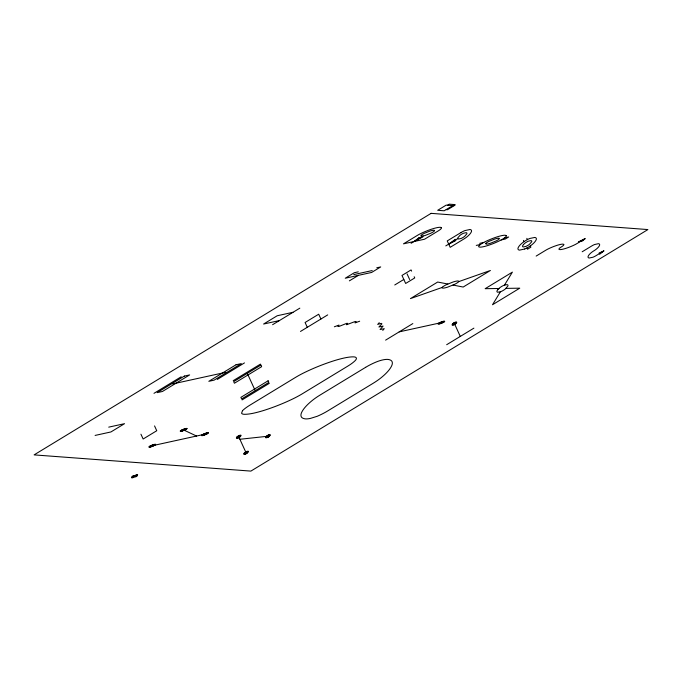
<?xml version="1.0" encoding="UTF-8"?>
<svg xmlns="http://www.w3.org/2000/svg" width="682" height="682" viewBox="0 0 682 682"><rect width="100%" height="100%" fill="white"/><g stroke="black" fill="none" stroke-linecap="round" stroke-linejoin="round"><path stroke-width="1.02" d="M500.426 291.768L492.515 304.743L519.744 288.179L505.942 288.384M504.467 285.127L512.387 272.127L485.166 288.691L498.968 288.486M585.037 238.657L582.581 240.925L578.626 241.795L585.037 238.657L577.245 243.397A12.805 3.7 -21.5 0 1 574.235 245.026A19.343 5.592 -21.5 0 1 565.872 248.359A12.805 3.7 -21.5 0 1 562.531 249.271A8.175 2.361 -21.5 0 1 559.879 249.612L558.933 249.288L559.206 248.521A8.678 2.506 -21.5 0 1 561.431 246.867A8.175 2.361 -21.5 0 0 563.52 245.307L563.929 244.446L562.982 244.122A8.175 2.361 -21.5 0 0 560.323 244.454A12.805 3.7 -21.5 0 0 556.981 245.367A19.343 5.592 -21.5 0 0 548.626 248.708A12.805 3.7 -21.5 0 0 545.609 250.328L536.154 256.082M603.843 250.916L599.683 254.215L599.128 253.013L603.843 250.916L596.051 255.656A8.678 2.506 -21.5 0 1 592.948 257.242L589.222 258.009A8.175 2.361 -21.5 0 1 588.14 257.387A12.805 3.7 -21.5 0 1 588.199 256.227A19.343 5.592 -21.5 0 1 591.43 252.511A12.805 3.7 -21.5 0 1 593.843 250.84A12.805 3.7 -21.5 0 0 596.256 249.169A19.343 5.592 -21.5 0 0 599.495 245.452A12.805 3.7 -21.5 0 0 599.546 244.292A8.175 2.361 -21.5 0 0 598.472 243.679L594.559 244.531A8.175 2.361 -21.5 0 0 591.644 246.023L582.181 251.777M379.235 322.688L377.709 324.436L381.187 323.379L381.911 323.822L378.885 327.002L383.105 326.081L380.062 329.568L384.281 328.647L382.764 330.395M447.562 205.214L449.268 204.174L455.158 204.617L453.453 205.657L446.181 205.12L437.673 210.295L444.178 210.781L453.658 205.086L454.962 205.188L447.511 209.715L446.216 209.621M153.987 393.335L181.207 376.771M272.604 324.709L299.833 308.153M349.372 280.856L358.442 275.34M411.101 243.303L423.104 236.006A8.534 2.464 -21.5 0 0 425.329 235.401L430.905 233.176A8.534 2.464 -21.5 0 0 432.917 232.093A5.447 1.577 -21.5 0 0 434.306 231.053L434.579 230.473L433.948 230.26A5.447 1.577 -21.5 0 0 432.175 230.482A8.534 2.464 -21.5 0 0 429.95 231.087L424.375 233.312A8.534 2.464 -21.5 0 0 422.371 234.403A5.788 1.671 -21.5 0 0 420.888 235.503L421.331 236.228A5.447 1.577 -21.5 0 0 423.104 236.006M217.26 379.465L244.48 362.901M300.489 331.443L327.71 314.888M445.789 245.904L457.784 238.598A8.534 2.464 -21.5 0 1 457.827 237.83L459.983 235.35A8.534 2.464 -21.5 0 1 461.586 234.233A5.447 1.577 -21.5 0 1 463.538 233.235L466.138 232.664A5.447 1.577 -21.5 0 1 466.863 233.082A8.534 2.464 -21.5 0 1 466.829 233.849L464.672 236.33A8.534 2.464 -21.5 0 1 463.061 237.447A5.788 1.671 -21.5 0 1 460.989 238.504L458.509 239.007A5.447 1.577 -21.5 0 1 457.784 238.598M233.235 380.658L260.464 364.103M394.75 284.974L403.821 279.458M242.059 399.916L269.288 383.361M133.084 476.692L134.686 475.721M385.611 340.139L412.832 323.575M446.676 344.708L473.896 328.144M334.359 326.772L338.988 325.118L337.914 326.49L338.869 326.49L346.72 323.353L347.684 323.353L346.601 324.734L355.16 321.512L356.115 321.503L355.041 322.884L359.67 321.222M152.495 445.755L152.862 445.482L152.393 445.542M183.219 429.916C181.949 430.734 185.291 429.396 183.773 429.694M183.492 429.796C179.417 431.689 187.865 428.543 183.441 429.677M152.112 445.644L151.472 446.037L153.552 445.201L150.782 446.309L152.274 445.985M441.194 322.16L440.095 322.646A3.419 0.989 -21.5 0 0 439.293 323.08A2.319 0.665 -21.5 0 0 438.697 323.515L438.876 323.805A2.182 0.631 -21.5 0 0 439.583 323.72A3.419 0.989 -21.5 0 0 440.478 323.473L441.612 323.072M441.552 322.953L442.703 322.586A3.419 0.989 -21.5 0 0 443.513 322.151A2.182 0.631 -21.5 0 0 444.067 321.733L443.922 321.418A2.182 0.631 -21.5 0 0 443.215 321.512A3.419 0.989 -21.5 0 0 442.32 321.751M442.26 287.412L410.453 298.605L437.673 282.041L447.852 284.036M458.526 281.692L490.401 270.481L463.18 287.045L453.001 285.05M479.676 243.338L483.794 242.434M504.501 237.899L508.67 236.978L505.268 239.05L501.151 239.953M476.275 245.409L480.443 244.488M358.297 271.837L354.342 272.706L345.262 278.23L371.63 272.45L380.701 266.926L376.745 267.796M353.753 274.599L372.21 270.558M293.021 312.288L277.207 315.757L263.593 324.035L279.415 320.574M399.217 331.861L441.399 322.612M172.623 383.949L225.819 372.295M108.719 427.145L124.542 423.675L110.927 431.953L95.105 435.423M152.163 445.755L204.89 434.204M239.893 439.276L267.975 436.224M134.806 475.661L136.085 475.755M183.543 429.907L196.535 436.037M526.836 238.342L527.416 239.612M530.306 245.912L530.877 247.165L527.476 249.237L526.896 247.967M523.435 240.414L524.006 241.667M454.408 323.583L460.29 336.422M411.613 271.129L411.058 269.927L401.979 275.443L405.662 283.465L414.733 277.949L414.179 276.747M407.069 273.891L409.643 279.501M320.907 319.023L318.699 314.214L305.084 322.492L307.292 327.309M247.557 373.915L254.974 390.113M238.726 436.736L246.074 452.78M154.55 425.918L156.749 430.734L143.143 439.012L140.935 434.204M440.708 323.259A2.558 0.742 -21.5 0 1 440.043 323.438A1.637 0.469 -21.5 0 1 439.506 323.507L439.37 323.294A1.739 0.503 -21.5 0 1 439.822 322.961A2.558 0.742 -21.5 0 1 440.419 322.637L442.089 321.972A2.558 0.742 -21.5 0 1 442.763 321.785A1.637 0.469 -21.5 0 1 443.291 321.716L443.402 321.955A1.637 0.469 -21.5 0 1 442.985 322.271A2.558 0.742 -21.5 0 1 442.379 322.595M237.822 437.136L239.638 436.182L237.822 437.136M238.274 436.932L239.177 436.454L238.274 436.932M245.179 453.18L246.986 452.234L245.179 453.18M245.631 452.984L246.534 452.507L245.631 452.984M267.071 436.625L268.887 435.67L267.071 436.625M267.523 436.42L268.427 435.951L267.523 436.42M453.504 323.984L455.312 323.038L453.504 323.984M453.956 323.788L454.86 323.311L453.956 323.788M154.243 444.928L154.192 445.082A1.739 0.503 -21.5 0 1 153.748 445.414A2.558 0.742 -21.5 0 1 153.143 445.738L151.472 446.403A2.558 0.742 -21.5 0 1 150.807 446.582A1.637 0.469 -21.5 0 1 150.279 446.65L150.168 446.42A1.637 0.469 -21.5 0 1 150.586 446.105A2.558 0.742 -21.5 0 1 151.191 445.781L152.862 445.116A2.558 0.742 -21.5 0 1 153.527 444.928A1.637 0.469 -21.5 0 1 154.055 444.86L154.243 444.928M154.942 444.647L154.865 444.852A2.319 0.665 -21.5 0 1 154.277 445.295A3.419 0.989 -21.5 0 1 153.467 445.73L151.242 446.616A3.419 0.989 -21.5 0 1 150.347 446.863A2.182 0.631 -21.5 0 1 149.648 446.949L149.503 446.633A2.182 0.631 -21.5 0 1 150.057 446.224A3.419 0.989 -21.5 0 1 150.858 445.789L153.092 444.894A3.419 0.989 -21.5 0 1 153.979 444.655A2.182 0.631 -21.5 0 1 154.686 444.562L154.942 444.647M155.632 444.374L155.547 444.63A2.89 0.835 -21.5 0 1 154.805 445.184A4.271 1.236 -21.5 0 1 153.8 445.721L151.012 446.838A4.271 1.236 -21.5 0 1 149.895 447.136A2.728 0.784 -21.5 0 1 149.017 447.247L148.829 446.855A2.728 0.784 -21.5 0 1 149.529 446.335A4.271 1.236 -21.5 0 1 150.534 445.789L153.322 444.681A4.271 1.236 -21.5 0 1 154.439 444.374A2.728 0.784 -21.5 0 1 155.317 444.263L155.632 444.374M185.623 429.08L185.572 429.234A1.739 0.503 -21.5 0 1 185.129 429.558A2.558 0.742 -21.5 0 1 184.524 429.89L182.853 430.555A2.558 0.742 -21.5 0 1 182.179 430.734A1.637 0.469 -21.5 0 1 181.651 430.802L181.54 430.564A1.637 0.469 -21.5 0 1 181.958 430.257A2.558 0.742 -21.5 0 1 182.563 429.933L184.234 429.259A2.558 0.742 -21.5 0 1 184.907 429.08A1.637 0.469 -21.5 0 1 185.436 429.012L185.623 429.08M186.314 428.799L186.246 429.004A2.319 0.665 -21.5 0 1 185.649 429.447A3.419 0.989 -21.5 0 1 184.848 429.882L182.623 430.768A3.419 0.989 -21.5 0 1 181.727 431.015A2.182 0.631 -21.5 0 1 181.02 431.101L180.875 430.785A2.182 0.631 -21.5 0 1 181.438 430.368A3.419 0.989 -21.5 0 1 182.239 429.933L184.464 429.046A3.419 0.989 -21.5 0 1 185.359 428.808A2.182 0.631 -21.5 0 1 186.067 428.714L186.314 428.799M187.013 428.526L186.919 428.782A2.89 0.835 -21.5 0 1 186.177 429.328A4.271 1.236 -21.5 0 1 185.172 429.873L182.392 430.981A4.271 1.236 -21.5 0 1 181.276 431.288A2.728 0.784 -21.5 0 1 180.389 431.399L180.21 431.007A2.728 0.784 -21.5 0 1 180.909 430.487A4.271 1.236 -21.5 0 1 181.915 429.941L184.694 428.833A4.271 1.236 -21.5 0 1 185.811 428.526A2.728 0.784 -21.5 0 1 186.698 428.415L187.013 428.526M205.58 433.931L204.199 434.477L205.58 433.931M206.279 433.65L203.5 434.758L206.279 433.65M206.97 433.377L206.919 433.53A1.739 0.503 -21.5 0 1 206.476 433.854A2.558 0.742 -21.5 0 1 205.87 434.187L204.199 434.852A2.558 0.742 -21.5 0 1 203.526 435.031A1.637 0.469 -21.5 0 1 202.997 435.099L202.886 434.86A1.637 0.469 -21.5 0 1 203.313 434.553A2.558 0.742 -21.5 0 1 203.909 434.221L205.58 433.556A2.558 0.742 -21.5 0 1 206.254 433.377A1.637 0.469 -21.5 0 1 206.782 433.309L206.97 433.377M207.669 433.096L207.592 433.3A2.319 0.665 -21.5 0 1 207.004 433.743A3.419 0.989 -21.5 0 1 206.194 434.178L203.969 435.065A3.419 0.989 -21.5 0 1 203.074 435.304A2.182 0.631 -21.5 0 1 202.366 435.397L202.222 435.082A2.182 0.631 -21.5 0 1 202.784 434.664A3.419 0.989 -21.5 0 1 203.586 434.229L205.811 433.343A3.419 0.989 -21.5 0 1 206.706 433.096A2.182 0.631 -21.5 0 1 207.413 433.01L207.669 433.096M208.36 432.823L208.266 433.079A2.89 0.835 -21.5 0 1 207.524 433.624A4.271 1.236 -21.5 0 1 206.518 434.17L203.739 435.278A4.271 1.236 -21.5 0 1 202.622 435.585A2.728 0.784 -21.5 0 1 201.736 435.696L201.557 435.304A2.728 0.784 -21.5 0 1 202.256 434.784A4.271 1.236 -21.5 0 1 203.262 434.238L206.041 433.13A4.271 1.236 -21.5 0 1 207.157 432.823A2.728 0.784 -21.5 0 1 208.044 432.712L208.36 432.823M242.494 410.666L241.581 413.224A12.924 3.734 -21.5 0 0 244.744 414.306A27.254 7.877 -21.5 0 0 253.576 413.181A42.676 12.336 -21.5 0 0 264.727 410.146A64.475 18.636 -21.5 0 0 292.578 399.03A42.676 12.336 -21.5 0 0 302.629 393.599L347.999 365.995A27.254 7.877 -21.5 0 0 354.981 360.812A12.924 3.734 -21.5 0 0 353.165 356.848A27.254 7.877 -21.5 0 0 344.325 357.973A42.676 12.336 -21.5 0 0 333.183 361.008A64.475 18.636 -21.5 0 0 305.331 372.125A42.676 12.336 -21.5 0 0 295.28 377.555L249.902 405.159A28.934 8.363 -21.5 0 0 242.494 410.666M442.32 287.25L442.098 287.864L442.857 288.128A6.539 1.893 -21.5 0 0 444.979 287.855A10.247 2.958 -21.5 0 0 447.656 287.131L454.34 284.462A10.247 2.958 -21.5 0 0 456.752 283.158A6.539 1.893 -21.5 0 0 458.432 281.913L458.747 281.223L457.989 280.958A6.539 1.893 -21.5 0 0 455.874 281.231A10.247 2.958 -21.5 0 0 453.198 281.956L446.514 284.624A10.247 2.958 -21.5 0 0 444.101 285.928A6.948 2.003 -21.5 0 0 442.32 287.25M438.023 323.745L438.245 324.103A2.728 0.784 -21.5 0 0 439.131 323.993A4.271 1.236 -21.5 0 0 440.248 323.694L443.036 322.577A4.271 1.236 -21.5 0 0 444.033 322.04A2.728 0.784 -21.5 0 0 444.732 321.52L444.553 321.12A2.728 0.784 -21.5 0 0 443.667 321.231A4.271 1.236 -21.5 0 0 442.558 321.537L439.771 322.646A4.271 1.236 -21.5 0 0 438.765 323.191A2.89 0.835 -21.5 0 0 438.023 323.745M440.052 323.063L442.788 322.057L440.052 323.063M440.725 322.842L442.098 322.339L440.725 322.842M485.72 243.448L486.164 244.182A5.447 1.577 -21.5 0 0 487.937 243.951A8.534 2.464 -21.5 0 0 490.162 243.346L495.737 241.121A8.534 2.464 -21.5 0 0 497.749 240.038A5.447 1.577 -21.5 0 0 499.139 238.998L499.412 238.427L498.781 238.206A5.447 1.577 -21.5 0 0 497.007 238.436A8.534 2.464 -21.5 0 0 494.782 239.041L489.207 241.266A8.534 2.464 -21.5 0 0 487.204 242.349A5.788 1.671 -21.5 0 0 485.72 243.448M506.342 235.657L505.984 236.68A11.577 3.342 -21.5 0 1 503.018 238.879A17.076 4.936 -21.5 0 1 498.994 241.053A25.788 7.451 -21.5 0 1 487.86 245.503A17.076 4.936 -21.5 0 1 483.402 246.713A10.903 3.154 -21.5 0 1 479.864 247.165L478.602 246.731L479.139 245.58A10.903 3.154 -21.5 0 1 481.927 243.508A17.076 4.936 -21.5 0 1 485.951 241.334A25.788 7.451 -21.5 0 1 497.093 236.884A17.076 4.936 -21.5 0 1 501.551 235.674A10.903 3.154 -21.5 0 1 505.081 235.222L506.342 235.657M441.51 227.703L440.973 228.862A10.903 3.154 -21.5 0 1 438.185 230.934L424.571 239.212L403.48 243.841L417.094 235.554A17.076 4.936 -21.5 0 1 421.118 233.389A25.788 7.451 -21.5 0 1 432.26 228.939A17.076 4.936 -21.5 0 1 436.719 227.728A10.903 3.154 -21.5 0 1 440.248 227.277L441.51 227.703M236.859 437.145L236.475 437.733A4.271 1.236 -21.5 0 0 236.458 438.117A2.728 0.784 -21.5 0 0 236.816 438.321L238.12 438.032A2.728 0.784 -21.5 0 0 239.092 437.537A4.271 1.236 -21.5 0 0 239.893 436.983L240.976 435.738A4.271 1.236 -21.5 0 0 240.993 435.355A2.728 0.784 -21.5 0 0 240.635 435.15L239.391 435.406A2.89 0.835 -21.5 0 0 238.359 435.934A4.271 1.236 -21.5 0 0 237.558 436.489L236.859 437.145M237.234 437.06L236.927 437.529A3.419 0.989 -21.5 0 0 236.91 437.835A2.182 0.631 -21.5 0 0 237.2 438.006L238.24 437.776A2.182 0.631 -21.5 0 0 239.024 437.375A3.419 0.989 -21.5 0 0 239.663 436.932L240.524 435.943A3.419 0.989 -21.5 0 0 240.541 435.627A2.182 0.631 -21.5 0 0 240.252 435.466L239.263 435.67A2.319 0.665 -21.5 0 0 238.436 436.096A3.419 0.989 -21.5 0 0 237.788 436.54L237.234 437.06M237.609 436.983L237.379 437.333A2.558 0.742 -21.5 0 0 237.362 437.563A1.637 0.469 -21.5 0 0 237.583 437.682L238.359 437.512A1.637 0.469 -21.5 0 0 238.947 437.213A2.558 0.742 -21.5 0 0 239.433 436.881L240.081 436.139A2.558 0.742 -21.5 0 0 240.09 435.909A1.637 0.469 -21.5 0 0 239.868 435.781L239.126 435.934A1.739 0.503 -21.5 0 0 238.504 436.25A2.558 0.742 -21.5 0 0 238.027 436.591L237.609 436.983M244.216 453.189L243.824 453.777A4.271 1.236 -21.5 0 0 243.806 454.161A2.728 0.784 -21.5 0 0 244.173 454.365L245.469 454.084A2.728 0.784 -21.5 0 0 246.449 453.581A4.271 1.236 -21.5 0 0 247.251 453.027L248.325 451.791A4.271 1.236 -21.5 0 0 248.35 451.399A2.728 0.784 -21.5 0 0 247.984 451.194L246.748 451.45A2.89 0.835 -21.5 0 0 245.708 451.978A4.271 1.236 -21.5 0 0 244.906 452.541L244.216 453.189M244.582 453.112L244.275 453.581A3.419 0.989 -21.5 0 0 244.258 453.888A2.182 0.631 -21.5 0 0 244.548 454.05L245.597 453.82A2.182 0.631 -21.5 0 0 246.373 453.428A3.419 0.989 -21.5 0 0 247.012 452.976L247.881 451.987A3.419 0.989 -21.5 0 0 247.89 451.68A2.182 0.631 -21.5 0 0 247.6 451.518L246.611 451.714A2.319 0.665 -21.5 0 0 245.784 452.14A3.419 0.989 -21.5 0 0 245.136 452.584L244.582 453.112M244.957 453.027L244.727 453.377A2.558 0.742 -21.5 0 0 244.719 453.607A1.637 0.469 -21.5 0 0 244.932 453.735L245.716 453.564A1.637 0.469 -21.5 0 0 246.296 453.266A2.558 0.742 -21.5 0 0 246.782 452.933L247.43 452.183A2.558 0.742 -21.5 0 0 247.438 451.953A1.637 0.469 -21.5 0 0 247.225 451.834L246.475 451.987A1.739 0.503 -21.5 0 0 245.861 452.302A2.558 0.742 -21.5 0 0 245.375 452.635L244.957 453.027M266.108 436.633L265.724 437.222A4.271 1.236 -21.5 0 0 265.707 437.605A2.728 0.784 -21.5 0 0 266.065 437.81L267.37 437.52A2.728 0.784 -21.5 0 0 268.341 437.026A4.271 1.236 -21.5 0 0 269.151 436.471L270.225 435.227A4.271 1.236 -21.5 0 0 270.243 434.843A2.728 0.784 -21.5 0 0 269.884 434.639L268.64 434.894A2.89 0.835 -21.5 0 0 267.608 435.423A4.271 1.236 -21.5 0 0 266.807 435.977L266.108 436.633M266.483 436.548L266.176 437.017A3.419 0.989 -21.5 0 0 266.159 437.324A2.182 0.631 -21.5 0 0 266.449 437.494L267.489 437.264A2.182 0.631 -21.5 0 0 268.273 436.864A3.419 0.989 -21.5 0 0 268.913 436.42L269.774 435.431A3.419 0.989 -21.5 0 0 269.791 435.116A2.182 0.631 -21.5 0 0 269.501 434.954L268.512 435.159A2.319 0.665 -21.5 0 0 267.685 435.585A3.419 0.989 -21.5 0 0 267.037 436.028L266.483 436.548M266.858 436.471L266.628 436.821A2.558 0.742 -21.5 0 0 266.611 437.051A1.637 0.469 -21.5 0 0 266.833 437.179L267.608 437A1.637 0.469 -21.5 0 0 268.197 436.702A2.558 0.742 -21.5 0 0 268.682 436.369L269.33 435.627A2.558 0.742 -21.5 0 0 269.339 435.397A1.637 0.469 -21.5 0 0 269.117 435.269L268.376 435.423A1.739 0.503 -21.5 0 0 267.753 435.738A2.558 0.742 -21.5 0 0 267.276 436.079L266.858 436.471M452.541 323.993L452.157 324.581A4.271 1.236 -21.5 0 0 452.14 324.964A2.728 0.784 -21.5 0 0 452.498 325.169L453.743 324.922A2.89 0.835 -21.5 0 0 454.775 324.393A4.271 1.236 -21.5 0 0 455.576 323.831L456.659 322.595A4.271 1.236 -21.5 0 0 456.676 322.211A2.728 0.784 -21.5 0 0 456.318 321.998L455.013 322.288A2.728 0.784 -21.5 0 0 454.042 322.782A4.271 1.236 -21.5 0 0 453.232 323.345L452.541 323.993M452.916 323.916L452.609 324.385A3.419 0.989 -21.5 0 0 452.592 324.692A2.182 0.631 -21.5 0 0 452.882 324.854L453.871 324.649A2.319 0.665 -21.5 0 0 454.698 324.231A3.419 0.989 -21.5 0 0 455.346 323.78L456.207 322.791A3.419 0.989 -21.5 0 0 456.224 322.484A2.182 0.631 -21.5 0 0 455.934 322.322L454.894 322.543A2.182 0.631 -21.5 0 0 454.11 322.944A3.419 0.989 -21.5 0 0 453.47 323.387L452.916 323.916M453.291 323.831L453.053 324.18A2.558 0.742 -21.5 0 0 453.044 324.419A1.637 0.469 -21.5 0 0 453.266 324.538L454.007 324.385A1.739 0.503 -21.5 0 0 454.63 324.069A2.558 0.742 -21.5 0 0 455.107 323.737L455.755 322.987A2.558 0.742 -21.5 0 0 455.772 322.757A1.637 0.469 -21.5 0 0 455.55 322.637L454.775 322.808A1.637 0.469 -21.5 0 0 454.186 323.106A2.558 0.742 -21.5 0 0 453.701 323.438L453.291 323.831M523.426 244.608L522.659 245.776A8.534 2.464 -21.5 0 0 522.617 246.552A5.447 1.577 -21.5 0 0 523.341 246.961L525.822 246.449A5.788 1.671 -21.5 0 0 527.894 245.392A8.534 2.464 -21.5 0 0 529.496 244.275L531.662 241.795A8.534 2.464 -21.5 0 0 531.696 241.027A5.447 1.577 -21.5 0 0 530.971 240.618L528.371 241.189A5.447 1.577 -21.5 0 0 526.419 242.187A8.534 2.464 -21.5 0 0 524.816 243.295L523.426 244.608M497.979 289.415L497.05 290.822A10.247 2.958 -21.5 0 0 497.007 291.751A6.539 1.893 -21.5 0 0 497.877 292.237L500.852 291.632A6.948 2.003 -21.5 0 0 503.333 290.362A10.247 2.958 -21.5 0 0 505.268 289.023L507.86 286.048A10.247 2.958 -21.5 0 0 507.894 285.119A6.539 1.893 -21.5 0 0 507.033 284.633L503.904 285.315A6.539 1.893 -21.5 0 0 501.568 286.508A10.247 2.958 -21.5 0 0 499.642 287.847L497.979 289.415M418.859 237.822L414.025 241.522L422.814 236.952L418.859 237.822M455.244 239.373L448.713 244.122L455.798 240.584L455.244 239.373M431.118 213.355L34.1 454.885L250.882 471.1L647.9 229.57L431.118 213.355M184.379 376.08L157.15 392.636L162.427 391.485L189.647 374.921L184.379 376.08M236.049 364.751L208.82 381.315L214.097 380.155L241.317 363.6L236.049 364.751M460.853 232.63L447.239 240.908L450.18 247.327L463.794 239.05A17.076 4.936 -21.5 0 0 467.008 236.816A25.788 7.451 -21.5 0 0 471.33 231.863A17.076 4.936 -21.5 0 0 471.398 230.32A10.903 3.154 -21.5 0 0 469.958 229.493L464.749 230.635A10.903 3.154 -21.5 0 0 460.853 232.63M260.908 365.066L233.679 381.622L234.412 383.233L261.641 366.669L260.908 365.066M268.111 380.786L240.882 397.35L241.616 398.953L268.844 382.397L268.111 380.786M133.408 475.618L131.805 476.599L135.684 476.889L137.287 475.917L133.408 475.618M136.409 474.681L131.404 477.724L132.683 477.826L137.687 474.783L136.409 474.681M365.654 367.317L320.284 394.921A42.676 12.336 -21.5 0 0 312.245 400.496A64.475 18.636 -21.5 0 0 301.444 412.891A42.676 12.336 -21.5 0 0 301.274 416.745A27.254 7.877 -21.5 0 0 304.871 418.808A12.924 3.734 -21.5 0 0 310.515 418.381L317.3 416.259A28.934 8.363 -21.5 0 0 327.633 410.973L373.011 383.369A42.676 12.336 -21.5 0 0 381.05 377.785A64.475 18.636 -21.5 0 0 391.843 365.399A42.676 12.336 -21.5 0 0 392.022 361.545A27.254 7.877 -21.5 0 0 388.416 359.482A12.924 3.734 -21.5 0 0 375.39 362.338A27.254 7.877 -21.5 0 0 365.654 367.317M524.731 248.99L519.522 250.132A10.903 3.154 -21.5 0 1 518.081 249.305A17.076 4.936 -21.5 0 1 518.149 247.771A25.788 7.451 -21.5 0 1 522.472 242.809A17.076 4.936 -21.5 0 1 525.686 240.576A11.577 3.342 -21.5 0 1 529.82 238.461L534.79 237.447A10.903 3.154 -21.5 0 1 536.231 238.265A17.076 4.936 -21.5 0 1 536.163 239.808A25.788 7.451 -21.5 0 1 531.841 244.77A17.076 4.936 -21.5 0 1 528.627 246.995A10.903 3.154 -21.5 0 1 524.731 248.99"/></g></svg>
